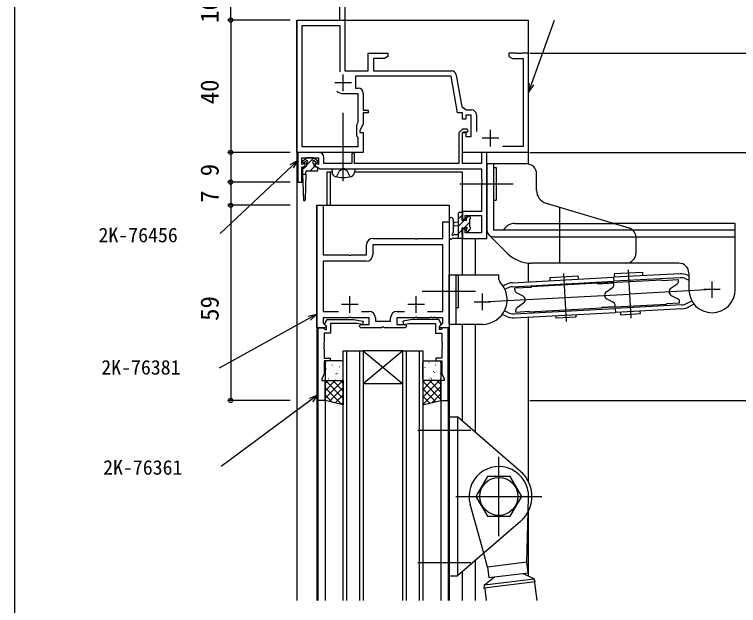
# Model space of a CAD drawing. Units: millimetres, scale not verified. Extents: x -437 to 438, y -344 to 341.
# Drawn here: x -436.7 to -218, y 69.3 to 248 of the extents above; entities that cross this region are included whole.
import ezdxf
from ezdxf.enums import TextEntityAlignment as Align

# ---------------------------------------------------------------- set-up
doc = ezdxf.new("R2010")
doc.units = ezdxf.units.MM
doc.header["$LTSCALE"] = 2
for name, color, linetype in [('0-2_YKK_11', 7, 'Continuous'), ('0-3_YKK_12', 2, 'Continuous'), ('0-4_YKK_13', 4, 'Continuous'), ('0-6_YKK_D', 6, 'Continuous'), ('0-7_YKK_ZWAK', 7, 'Continuous')]:
    doc.layers.add(name, color=color, linetype=linetype)
doc.styles.add('ＭＳ ゴシック', font='')
doc.styles.get('ＭＳ ゴシック').set_extended_font_data('MS Gothic')

msp = doc.modelspace()

# ---------------------------------------------------------------- linework, layer by layer
at = {"layer": '0-2_YKK_11'}
for p, q in [((-337.377, 224.8), (-337.377, 229.8)), ((-334.877, 227.3), (-339.877, 227.3)), ((-297.147, 217.63), (-297.147, 212.6)), ((-292.877, 208.1), (-292.877, 213.1)), ((-290.377, 210.6), (-295.377, 210.6)), ((-335.377, 157.8), (-335.377, 162.8)), ((-315.377, 157.8), (-315.377, 162.8)), ((-332.877, 160.3), (-337.877, 160.3)), ((-312.877, 160.3), (-317.877, 160.3)), ((-331.915, 158.23), (-329.647, 158.23)), ((-321.107, 158.23), (-318.839, 158.23))]:
    msp.add_line(p, q, dxfattribs=at)
for points in [[(-331.377, 224.23), (-331.377, 219.1), (-329.877, 219.1), (-329.877, 218.3), (-331.377, 218.3), (-331.377, 214.945), (-332.377, 212.8), (-332.377, 212.3), (-331.377, 212.3), (-331.377, 206.3), (-351.377, 206.3), (-351.377, 246.3), (-338.377, 246.3), (-338.377, 256.3), (-336.877, 256.3), (-336.877, 230.93), (-329.877, 230.93), (-329.877, 236.3), (-323.877, 236.3), (-323.877, 235.3), (-324.968, 234.67), (-328.247, 234.67), (-328.247, 230.93), (-304.708, 230.93)], [(-337.377, 224.1), (-333.007, 224.1), (-333.007, 215.306), (-333.377, 214.512), (-333.377, 211.3), (-333.007, 210.93), (-333.007, 207.93), (-349.747, 207.93), (-349.747, 244.67), (-338.377, 244.67), (-338.377, 230.682)], [(-281.377, 206.3), (-281.377, 236.3), (-283.419, 236.3), (-283.602, 236.18), (-284.152, 236.18), (-284.335, 236.3), (-284.419, 236.3), (-284.602, 236.18), (-285.152, 236.18), (-285.335, 236.3), (-287.377, 236.3), (-287.377, 235.3), (-286.286, 234.67), (-283.007, 234.67), (-283.007, 208.1), (-289.256, 208.1)], [(-303.23, 229.69), (-301.539, 220.1), (-300.154, 219.13), (-298.647, 219.13)], [(-281.377, 206.3), (-301.377, 206.3), (-301.377, 212.3), (-300.377, 212.3), (-300.377, 211.1), (-298.777, 211.1), (-298.777, 217.5), (-300.377, 217.5), (-300.377, 216.3), (-301.377, 216.3), (-301.377, 218.3), (-302.877, 218.3), (-304.817, 229.3), (-333.677, 229.3), (-333.677, 225.73), (-332.877, 225.73)], [(-336.919, 201.3), (-295.607, 201.3), (-295.607, 198.258), (-295.487, 198.075), (-295.487, 197.525), (-295.607, 197.342), (-295.607, 197.258), (-295.487, 197.075), (-295.487, 196.525), (-295.607, 196.342), (-295.607, 188.4), (-301.377, 188.4), (-301.377, 186.1), (-300.577, 186.1), (-300.577, 187.2), (-295.607, 187.2), (-295.607, 181.93), (-300.577, 181.93), (-300.577, 183.1), (-301.377, 183.1), (-301.377, 180.3), (-293.977, 180.3), (-293.977, 206.3), (-295.607, 206.3), (-295.607, 202.93), (-301.377, 202.93), (-301.377, 212.2), (-301.077, 212.5), (-299.804, 212.5), (-299.665, 212.719), (-299.936, 213.3), (-301.408, 213.3), (-302.477, 212.231), (-302.477, 202.93), (-333.977, 202.93), (-333.977, 206.1), (-334.777, 206.1), (-334.777, 202.93), (-343.247, 202.93), (-343.247, 204.8)], [(-344.747, 206.3), (-351.077, 206.3), (-351.077, 197.3), (-349.877, 197.3), (-349.877, 201.8), (-348.877, 202.164), (-348.877, 202.964), (-349.877, 202.6), (-349.877, 204.67), (-344.877, 204.67), (-344.877, 202.6), (-345.877, 202.964), (-345.877, 202.164), (-345.074, 201.872), (-344.877, 201.595), (-344.577, 201.3), (-337.835, 201.3), (-337.652, 201.42), (-337.102, 201.42), (-336.919, 201.3)], [(-345.377, 153.3), (-345.377, 190.3), (-343.447, 190.3), (-343.447, 175.3), (-335.835, 175.3), (-335.652, 175.18), (-335.102, 175.18), (-334.919, 175.3), (-330.377, 175.3), (-330.377, 178.3)], [(-328.377, 180.3), (-315.835, 180.3), (-315.652, 180.18), (-315.102, 180.18), (-314.919, 180.3), (-307.307, 180.3), (-307.307, 185.3), (-305.377, 185.3), (-305.377, 153.3), (-308.178, 153.3), (-308.331, 153.67), (-307.307, 154.694), (-307.307, 156.3), (-309.419, 156.3), (-309.602, 156.42), (-310.152, 156.42), (-310.335, 156.3), (-310.419, 156.3), (-310.602, 156.42), (-311.152, 156.42), (-311.335, 156.3), (-314.919, 156.3), (-315.102, 156.42), (-315.652, 156.42), (-315.835, 156.3), (-321.177, 156.3), (-321.177, 154.3), (-318.677, 154.3), (-318.177, 153.8), (-318.677, 153.3), (-324.919, 153.3), (-325.102, 153.42), (-325.652, 153.42), (-325.835, 153.3), (-332.077, 153.3), (-332.577, 153.8), (-332.077, 154.3), (-329.577, 154.3), (-329.577, 156.3), (-334.919, 156.3)], [(-311.915, 158.23), (-307.307, 158.23), (-307.307, 178.37), (-328.447, 178.37), (-328.447, 175.37)], [(-330.447, 173.37), (-343.447, 173.37), (-343.447, 158.23), (-338.839, 158.23)], [(-334.919, 156.3), (-335.102, 156.42), (-335.652, 156.42), (-335.835, 156.3), (-343.447, 156.3), (-343.447, 154.694), (-342.423, 153.67), (-342.577, 153.3), (-345.377, 153.3)], [(-327.647, 156.23), (-327.647, 155.23), (-323.107, 155.23), (-323.107, 156.23)]]:
    msp.add_lwpolyline(points, dxfattribs=at)
for points in [[(-345.077, 131.3), (-345.077, 153.3), (-343.447, 153.3), (-343.147, 153), (-342.947, 152.8), (-342.477, 152.8), (-342.477, 153.75), (-342.977, 154.25), (-342.977, 154.588), (-342.277, 155.8), (-334.269, 155.8), (-331.39, 155.292), (-331.564, 154.308), (-333.222, 154.6), (-341.277, 154.6), (-341.277, 151.6), (-343.147, 151.6), (-343.147, 148.808), (-343.267, 148.625), (-343.267, 148.075), (-343.147, 147.892), (-343.147, 147.808), (-343.267, 147.625), (-343.267, 147.075), (-343.147, 146.892), (-343.147, 144.1), (-341.377, 144.1), (-341.377, 143.3), (-343.147, 143.3), (-343.147, 139.365), (-343.877, 137.8), (-343.877, 137.3), (-342.877, 137.3), (-342.877, 131.3)], [(-305.677, 131.3), (-305.677, 153.3), (-307.307, 153.3), (-307.607, 153), (-307.807, 152.8), (-308.277, 152.8), (-308.277, 153.75), (-307.777, 154.25), (-307.777, 154.588), (-308.477, 155.8), (-316.485, 155.8), (-319.364, 155.292), (-319.19, 154.308), (-317.532, 154.6), (-309.477, 154.6), (-309.477, 151.6), (-307.607, 151.6), (-307.607, 148.808), (-307.487, 148.625), (-307.487, 148.075), (-307.607, 147.892), (-307.607, 147.808), (-307.487, 147.625), (-307.487, 147.075), (-307.607, 146.892), (-307.607, 144.1), (-309.377, 144.1), (-309.377, 143.3), (-307.607, 143.3), (-307.607, 139.365), (-306.877, 137.8), (-306.877, 137.3), (-307.877, 137.3), (-307.877, 131.3)]]:
    msp.add_lwpolyline(points, close=True, dxfattribs=at)
for centre, radius, start, end in [((-304.708, 229.43), 1.5, 10, 89.99998), ((-332.877, 224.23), 1.5, 0, 89.99998), ((-337.377, 227.3), 3.2, 231.63349, 270), ((-298.647, 217.63), 1.5, 0, 89.99998), ((-344.747, 204.8), 1.5, 0, 89.99998), ((-328.377, 178.3), 2, 89.99998, 179.99996), ((-330.447, 175.37), 2, 270, 359.99998), ((-329.647, 156.23), 2, 0, 89.99998), ((-321.107, 156.23), 2, 89.99998, 179.99996)]:
    msp.add_arc(centre, radius, start, end, dxfattribs=at)
at = {"layer": '0-3_YKK_12'}
for p, q in [((-351.377, 246.3), (-351.377, 70.799)), ((-351.377, 246.3), (-281.377, 246.3)), ((-281.377, 202.739), (-281.377, 246.3)), ((-342.377, 200.3), (-342.377, 190.3)), ((-340.79, 200.3), (-342.377, 200.3)), ((-341.377, 200.3), (-341.377, 190.3)), ((-301.377, 200.3), (-333.965, 200.3)), ((-301.377, 185.8), (-301.377, 200.3)), ((-345.377, 190.3), (-345.377, 70.799)), ((-345.377, 190.3), (-305.377, 190.3)), ((-305.377, 190.3), (-305.377, 70.799)), ((-301.377, 169.3), (-301.377, 183.4)), ((-301.377, 180.3), (-297.477, 180.3)), ((-297.477, 169.3), (-297.477, 180.3)), ((-281.377, 167.154), (-281.377, 172.826)), ((-281.377, 106.659), (-281.377, 156.539)), ((-345.077, 153.3), (-345.077, 70.799)), ((-305.677, 153.3), (-305.677, 70.799)), ((-301.377, 125.005), (-301.377, 154.3)), ((-297.477, 121.639), (-297.477, 154.3)), ((-336.377, 146.3), (-336.377, 70.799)), ((-332.377, 70.799), (-332.377, 146.3)), ((-331.377, 146.3), (-331.377, 70.799)), ((-319.377, 146.3), (-331.377, 146.3)), ((-319.377, 146.3), (-331.377, 136.3)), ((-331.377, 146.3), (-319.377, 136.3)), ((-318.377, 146.3), (-318.377, 70.799)), ((-314.377, 70.799), (-314.377, 146.3)), ((-313.377, 146.3), (-313.377, 70.799)), ((-319.377, 136.3), (-331.377, 136.3)), ((-342.877, 131.483), (-342.877, 70.799)), ((-307.877, 131.443), (-307.877, 70.799)), ((-281.377, 78.179), (-281.377, 97.941)), ((-297.477, 70.799), (-297.477, 82.961)), ((-301.377, 70.799), (-301.377, 79.595))]:
    msp.add_line(p, q, dxfattribs=at)
for points in [[(-337.377, 70.799), (-337.377, 146.3), (-331.377, 146.3)], [(-319.377, 70.799), (-319.377, 146.3), (-313.377, 146.3)]]:
    msp.add_lwpolyline(points, dxfattribs=at)
at = {"layer": '0-4_YKK_13'}
for p, q in [((-337.377, 197.547), (-337.377, 218.226)), ((-349.57, 203.7), (-348.414, 204.67)), ((-349.184, 203.24), (-348.57, 203.756)), ((-348.477, 202.395), (-346.266, 204.607)), ((-346.341, 204.67), (-348.414, 204.67)), ((-345.184, 203.7), (-346.341, 204.67)), ((-345.57, 203.24), (-346.184, 203.756)), ((-349.677, 201.67), (-348.477, 202.107)), ((-349.677, 201.195), (-348.931, 201.942)), ((-349.677, 201.67), (-349.677, 199.67)), ((-348.477, 202.87), (-348.133, 203.351)), ((-348.477, 202.87), (-348.477, 202.107)), ((-347.374, 200.67), (-346.028, 202.016)), ((-346.277, 202.87), (-346.621, 203.351)), ((-346.277, 202.87), (-346.277, 202.107)), ((-345.077, 201.67), (-346.277, 202.107)), ((-345.077, 200.97), (-345.077, 201.67)), ((-340.877, 201.3), (-333.877, 201.3)), ((-340.877, 201.3), (-340.779, 200.181)), ((-333.877, 201.3), (-333.975, 200.181)), ((-293.977, 202.8), (-293.977, 182.8)), ((-281.977, 202.8), (-293.977, 202.8)), ((-291.977, 202.8), (-291.977, 182.8)), ((-291.977, 201.7), (-291.177, 201.7)), ((-291.177, 201.7), (-291.177, 191.9)), ((-349.677, 199.67), (-349.425, 191.91)), ((-349.677, 199.67), (-348.677, 199.67)), ((-348.677, 199.67), (-348.929, 191.91)), ((-348.677, 199.67), (-348.677, 200.37)), ((-348.377, 200.67), (-345.377, 200.67)), ((-278.977, 194.776), (-278.977, 199.8)), ((-302.177, 196.8), (-286.077, 196.8)), ((-291.977, 191.9), (-291.177, 191.9)), ((-276.126, 190.945), (-251.115, 183.441)), ((-302.277, 188.2), (-301.677, 188.2)), ((-271.977, 172.8), (-271.977, 189.7)), ((-305.377, 186.028), (-305.377, 180.866)), ((-304.177, 186.028), (-304.174, 182.067)), ((-302.577, 180.3), (-302.577, 187.9)), ((-302.577, 186.25), (-301.377, 187.45)), ((-301.377, 187.9), (-301.377, 187.3)), ((-300.177, 186.405), (-299.582, 187)), ((-299.877, 187), (-299.377, 187)), ((-299.277, 186), (-299.277, 183.9)), ((-299.077, 186.7), (-299.077, 186.2)), ((-302.577, 185.2), (-303.721, 185.098)), ((-302.577, 184), (-303.721, 184.102)), ((-302.577, 184.005), (-300.782, 185.8)), ((-300.937, 183.4), (-299.277, 185.06)), ((-285.513, 184.8), (-255.644, 184.8)), ((-218.977, 184.8), (-255.644, 184.8)), ((-218.977, 164.8), (-218.977, 184.8)), ((-302.577, 181.76), (-301.577, 182.76)), ((-300.177, 182.6), (-300.177, 182.939)), ((-299.774, 182.318), (-299.095, 182.997)), ((-299.165, 182.888), (-299.665, 182.388)), ((-299.077, 183.7), (-299.077, 183.1)), ((-249.973, 182.8), (-291.977, 182.8)), ((-218.977, 182.8), (-249.973, 182.8)), ((-301.677, 180.3), (-304.357, 180.3)), ((-303.757, 181.5), (-302.577, 181.5)), ((-301.792, 180.3), (-301.377, 180.715)), ((-301.377, 181.2), (-301.377, 180.6)), ((-287.734, 175.729), (-293.391, 181.386)), ((-291.977, 180.8), (-218.977, 180.8)), ((-248.977, 180.568), (-248.977, 175.8)), ((-235.977, 172.8), (-280.663, 172.8)), ((-251.33, 170.759), (-250.553, 156.18)), ((-305.377, 154.3), (-305.377, 169.3)), ((-305.377, 169.3), (-290.377, 169.3)), ((-303.377, 169.3), (-303.377, 154.3)), ((-303.377, 169.2), (-302.577, 169.2)), ((-302.577, 159.4), (-302.577, 169.2)), ((-290.377, 167.821), (-290.377, 169.3)), ((-286.272, 166.893), (-255.716, 168.522)), ((-274.992, 168.495), (-274.939, 167.497)), ((-270.801, 169.72), (-270.024, 155.141)), ((-235.647, 169.592), (-255.716, 168.522)), ((-255.716, 168.522), (-255.652, 167.323)), ((-247.033, 169.987), (-255.521, 169.534)), ((-255.521, 169.534), (-255.468, 168.535)), ((-247.033, 169.987), (-246.98, 168.988)), ((-233.377, 169.18), (-232.977, 169.005)), ((-232.977, 169.8), (-232.977, 164.8)), ((-288.485, 166.241), (-289.093, 165.894)), ((-286.208, 165.694), (-255.652, 167.323)), ((-260.627, 166.708), (-280.598, 165.643)), ((-260.627, 166.708), (-241.156, 167.746)), ((-260.627, 166.708), (-260.592, 166.559)), ((-260.592, 166.559), (-255.626, 166.824)), ((-235.583, 168.394), (-255.652, 167.324)), ((-255.597, 166.293), (-255.626, 166.824)), ((-241.156, 167.746), (-241.121, 167.598)), ((-241.121, 167.598), (-236.155, 167.863)), ((-238.407, 165.212), (-236.568, 166.448)), ((-236.126, 167.331), (-236.155, 167.863)), ((-233.858, 168.081), (-232.977, 167.695)), ((-225.977, 162.3), (-225.977, 167.3)), ((-313.577, 164.3), (-297.477, 164.3)), ((-287.89, 165.199), (-288.521, 164.839)), ((-280.617, 165.492), (-285.583, 165.227)), ((-285.555, 164.695), (-285.583, 165.227)), ((-280.598, 165.643), (-280.617, 165.492)), ((-257.878, 164.174), (-256.038, 165.409)), ((-225.977, 164.8), (-250.942, 163.469)), ((-223.477, 164.8), (-228.477, 164.8)), ((-295.377, 163.6), (-295.377, 158.6)), ((-295.377, 161.1), (-270.413, 162.431)), ((-283.061, 162.831), (-285.022, 163.864)), ((-270.413, 162.431), (-250.942, 163.469)), ((-257.764, 162.03), (-255.803, 160.997)), ((-238.293, 163.069), (-236.332, 162.036)), ((-297.877, 161.1), (-292.877, 161.1)), ((-282.947, 160.687), (-284.787, 159.452)), ((-239.758, 160.31), (-259.229, 159.272)), ((-255.242, 159.634), (-255.271, 160.166)), ((-235.147, 160.205), (-255.216, 159.135)), ((-235.771, 160.673), (-239.766, 160.46)), ((-239.758, 160.31), (-239.766, 160.46)), ((-235.771, 160.673), (-235.8, 161.204)), ((-233.464, 160.7), (-232.13, 161.462)), ((-232.869, 159.658), (-231.468, 160.458)), ((-303.377, 159.4), (-302.577, 159.4)), ((-287.497, 157.819), (-288.716, 158.353)), ((-285.771, 157.506), (-255.216, 159.135)), ((-285.707, 156.308), (-255.152, 157.937)), ((-285.2, 158.037), (-285.228, 158.569)), ((-285.2, 158.037), (-281.205, 158.25)), ((-281.197, 158.1), (-281.205, 158.25)), ((-281.197, 158.1), (-259.229, 159.272)), ((-255.242, 159.634), (-259.237, 159.421)), ((-259.229, 159.272), (-259.237, 159.421)), ((-255.216, 159.135), (-255.152, 157.937)), ((-235.083, 159.007), (-255.152, 157.937)), ((-253.655, 158.017), (-253.613, 157.218)), ((-253.613, 157.218), (-247.621, 157.538)), ((-247.621, 157.538), (-247.664, 158.336)), ((-287.978, 156.72), (-289.359, 157.324)), ((-295.377, 154.3), (-305.377, 154.3)), ((-342.877, 142.8), (-342.877, 137.8)), ((-342.683, 142.736), (-342.639, 142.76)), ((-337.877, 143.3), (-342.377, 143.3)), ((-337.377, 137.8), (-337.377, 142.8)), ((-313.377, 137.8), (-313.377, 142.8)), ((-312.877, 143.3), (-308.377, 143.3)), ((-311.505, 142.733), (-311.461, 142.757)), ((-310.965, 142.272), (-310.958, 142.279)), ((-307.877, 142.8), (-307.877, 137.8)), ((-342.491, 140.792), (-342.444, 140.88)), ((-341.249, 140.112), (-341.206, 140.136)), ((-340.658, 142.002), (-340.614, 142.026)), ((-340.344, 141.582), (-340.338, 141.59)), ((-338.582, 141.57), (-338.538, 141.594)), ((-312.939, 140.067), (-312.933, 140.074)), ((-312.657, 141.309), (-312.61, 141.398)), ((-312.148, 140.542), (-312.104, 140.566)), ((-310.071, 140.109), (-310.027, 140.133)), ((-309.48, 141.999), (-309.436, 142.023)), ((-309.179, 140.252), (-309.172, 140.259)), ((-342.319, 139.377), (-342.313, 139.385)), ((-341.892, 137.921), (-341.849, 137.945)), ((-339.601, 139.267), (-339.555, 139.355)), ((-339.225, 139.378), (-339.181, 139.402)), ((-338.558, 139.562), (-338.552, 139.57)), ((-312.739, 138.652), (-312.695, 138.676)), ((-311.12, 138.084), (-311.114, 138.092)), ((-310.714, 137.918), (-310.67, 137.942)), ((-309.767, 139.785), (-309.721, 139.873)), ((-308.046, 139.375), (-308.003, 139.399)), ((-342.877, 136.456), (-342.033, 137.3)), ((-342.877, 134.211), (-339.788, 137.3)), ((-342.877, 131.966), (-337.543, 137.3)), ((-337.377, 131.898), (-342.779, 137.3)), ((-342.377, 137.3), (-337.877, 137.3)), ((-337.377, 134.143), (-340.534, 137.3)), ((-340.5, 137.395), (-340.493, 137.402)), ((-339.816, 137.488), (-339.772, 137.512)), ((-337.377, 136.388), (-338.289, 137.3)), ((-313.377, 136.77), (-312.847, 137.3)), ((-313.377, 134.525), (-310.602, 137.3)), ((-313.377, 132.28), (-308.357, 137.3)), ((-307.877, 131.584), (-313.377, 137.084)), ((-308.377, 137.3), (-312.877, 137.3)), ((-307.877, 133.829), (-311.348, 137.3)), ((-307.877, 136.074), (-309.103, 137.3)), ((-308.638, 137.486), (-308.594, 137.509)), ((-337.784, 130.06), (-342.877, 135.153)), ((-341.607, 130.991), (-337.377, 135.221)), ((-313.377, 130.035), (-307.877, 135.535)), ((-309.454, 130.916), (-313.377, 134.839)), ((-340.751, 130.782), (-342.877, 132.908)), ((-339.801, 130.551), (-337.377, 132.976)), ((-311.26, 130.476), (-313.377, 132.594)), ((-310.507, 130.66), (-307.877, 133.29)), ((-337.996, 130.111), (-337.377, 130.731)), ((-313.065, 130.037), (-313.377, 130.349)), ((-305.377, 78.3), (-305.377, 126.3)), ((-305.377, 126.3), (-302.877, 126.3)), ((-314.877, 122.3), (-298.877, 122.3)), ((-290.377, 90.3), (-290.377, 114.3)), ((-293.841, 108.3), (-297.305, 102.3)), ((-286.913, 108.3), (-293.841, 108.3)), ((-283.449, 102.3), (-286.913, 108.3)), ((-303.377, 102.3), (-277.377, 102.3)), ((-297.305, 102.3), (-293.841, 96.3)), ((-286.913, 96.3), (-283.449, 102.3)), ((-281.492, 97.711), (-281.38, 102.068)), ((-293.841, 96.3), (-286.913, 96.3)), ((-281.887, 82.386), (-281.492, 97.711)), ((-283.843, 94.73), (-302.877, 78.3)), ((-314.877, 82.3), (-298.877, 82.3)), ((-281.887, 82.386), (-293.798, 80.924)), ((-281.497, 79.21), (-281.887, 82.386)), ((-293.798, 80.924), (-293.408, 77.748)), ((-293.408, 77.748), (-281.497, 79.21)), ((-279.691, 77.417), (-283.197, 79.001)), ((-305.377, 78.3), (-302.877, 78.3)), ((-294.726, 75.571), (-291.707, 77.956)), ((-294.726, 75.571), (-279.691, 77.417)), ((-279.394, 76.446), (-279.691, 77.417)), ((-279.394, 76.446), (-294.779, 74.557)), ((-294.779, 74.557), (-294.726, 75.571)), ((-294.5, 74.339), (-294.779, 74.557)), ((-279.612, 76.167), (-279.394, 76.446)), ((-279.612, 76.167), (-278.953, 70.799)), ((-294.066, 70.799), (-294.5, 74.339))]:
    msp.add_line(p, q, dxfattribs=at)
for points in [[(-339.427, 198.937), (-338.522, 200.752), (-337.377, 201.361)], [(-335.327, 198.937), (-336.232, 200.752), (-337.377, 201.361)], [(-301.577, 187.1), (-301.577, 185.8), (-300.177, 185.8), (-300.177, 186.7)], [(-300.638, 183.4), (-301.577, 183.4), (-301.577, 181.4)], [(-274.992, 168.495), (-266.504, 168.948), (-266.451, 167.949)], [(-267.135, 157.298), (-267.092, 156.499), (-273.084, 156.18), (-273.126, 156.978)], [(-283.843, 109.87), (-302.877, 126.3), (-302.877, 78.3)], [(-293.798, 80.924), (-294.963, 85.132), (-299.051, 99.899)]]:
    msp.add_lwpolyline(points, dxfattribs=at)
for points in [[(-337.377, 129.961), (-342.877, 131.3), (-342.877, 137.3), (-337.377, 137.3)], [(-313.377, 129.961), (-307.877, 131.3), (-307.877, 137.3), (-313.377, 137.3)]]:
    msp.add_lwpolyline(points, close=True, dxfattribs=at)
msp.add_circle((-290.377, 102.3), 5.75, dxfattribs=at)
for centre, radius, start, end in [((-349.377, 203.47), 0.3, 130.00036, 310.00107), ((-348.377, 203.526), 0.3, 324.44335, 130.00072), ((-346.377, 203.526), 0.3, 49.99928, 215.55495), ((-345.377, 203.47), 0.3, 229.99893, 49.99964), ((-281.977, 199.8), 3, 0, 90), ((-348.377, 200.37), 0.3, 90, 180), ((-345.377, 200.97), 0.3, 270, 359.99709), ((-339.484, 200.294), 1.3, 185, 254.11915), ((-337.377, 207.7), 9, 254.11915, 285.88085), ((-335.27, 200.294), 1.3, 285.88085, 355), ((-274.977, 194.776), 4, 180, 253.30076), ((-349.177, 191.918), 0.248, 181.86094, 358.13839), ((-302.277, 187.9), 0.3, 90, 180), ((-301.677, 187.9), 0.3, 0, 90), ((-304.777, 186.028), 0.6, 0.04023, 180.04023), ((-301.577, 187.3), 0.2, 270, 0), ((-299.877, 186.7), 0.3, 90, 180), ((-299.377, 186.7), 0.3, 0, 90), ((-299.277, 186.2), 0.2, 270, 0), ((-303.677, 184.6), 0.5, 95.09207, 264.90793), ((-299.277, 183.7), 0.2, 0, 90), ((-285.513, 180.8), 4, 90, 150), ((-304.277, 181.5), 0.3, 109.18976, 330), ((-304.474, 182.067), 0.3, 289.18976, 0.04023), ((-300.638, 183.7), 0.3, 270, 326.94427), ((-300.177, 183.4), 0.25, 303.05573, 146.94427), ((-299.877, 182.939), 0.3, 123.05573, 180), ((-299.877, 182.6), 0.3, 180, 315), ((-299.377, 183.1), 0.3, 315, 0), ((-291.977, 182.8), 2, 180, 270), ((-251.977, 180.568), 3, 0, 73.30076), ((-305.077, 180.866), 0.3, 180, 229.47122), ((-305.467, 180.41), 0.3, 349.47122, 49.47122), ((-304.877, 180.3), 0.3, 169.47122, 330), ((-304.357, 180), 0.3, 90, 150), ((-303.757, 181.2), 0.3, 90, 150), ((-301.677, 180.6), 0.3, 270, 0), ((-301.577, 181.2), 0.2, 0, 90), ((-280.663, 182.8), 10, 225, 270), ((-251.977, 175.8), 3, 270, 0), ((-235.977, 169.8), 3, 0, 90), ((-235.381, 164.599), 5, 66.37098, 93.05198), ((-295.377, 161.8), 7.5, 270, 45.09913), ((-289.377, 167.821), 1, 180, 225.09913), ((-286.005, 161.9), 5, 93.05198, 119.73298), ((-256.596, 166.239), 1, 303.87898, 3.05198), ((-237.125, 167.278), 1, 303.87898, 3.05198), ((-235.381, 164.599), 3.8, 66.37098, 93.05198), ((-286.005, 161.9), 3.8, 93.05198, 119.73298), ((-284.556, 164.749), 1, 183.05198, 242.22498), ((-257.181, 163.136), 1.25, 123.87898, 242.22498), ((-237.711, 164.175), 1.25, 123.87898, 242.22498), ((-225.977, 164.8), 7, 180, 0), ((-283.644, 161.725), 1.25, 303.87898, 62.22498), ((-236.798, 161.151), 1, 3.05198, 62.22498), ((-256.269, 160.113), 1, 3.05198, 62.22498), ((-235.349, 164), 3.8, 273.05198, 299.73298), ((-285.973, 161.301), 3.8, 246.37098, 273.05198), ((-284.23, 158.622), 1, 123.87898, 183.05198), ((-235.349, 164), 5, 273.05198, 299.73298), ((-285.973, 161.301), 5, 246.37098, 273.05198), ((-342.377, 142.8), 0.5, 90.01621, 180), ((-337.877, 142.8), 0.5, 0, 90), ((-312.877, 142.8), 0.5, 90, 180), ((-308.377, 142.8), 0.5, 0, 89.98379), ((-342.381, 137.796), 0.496, 179.49494, 270.50506), ((-337.877, 137.8), 0.5, 270, 360), ((-312.877, 137.8), 0.5, 180, 270), ((-308.373, 137.796), 0.496, 269.49494, 0.50506), ((-290.377, 102.3), 9, 358.52483, 195.47517), ((-290.377, 102.3), 10, 310.80028, 49.19972)]:
    msp.add_arc(centre, radius, start, end, dxfattribs=at)
at = {"layer": '0-6_YKK_D'}
for p, q in [((-371.377, 246.3), (-371.377, 256.3)), ((-353.377, 246.3), (-372.377, 246.3)), ((-353.377, 246.3), (-372.377, 246.3)), ((-371.377, 246.3), (-371.377, 206.3)), ((-281.007, 236.298), (-157.977, 236.298)), ((-353.377, 206.3), (-372.377, 206.3)), ((-353.377, 206.3), (-372.377, 206.3)), ((-371.377, 206.3), (-371.377, 197.3)), ((-281.007, 206.3), (-157.977, 206.3)), ((-281.007, 206.298), (-197.977, 206.298)), ((-281.007, 206.298), (-157.977, 206.298)), ((-353.377, 197.3), (-372.377, 197.3)), ((-353.377, 197.3), (-372.377, 197.3)), ((-371.377, 197.3), (-371.377, 190.3)), ((-353.377, 190.3), (-372.377, 190.3)), ((-353.377, 190.3), (-372.377, 190.3)), ((-371.377, 190.3), (-371.377, 131.3)), ((-353.377, 131.3), (-372.377, 131.3)), ((-281.007, 131.298), (-197.977, 131.298))]:
    msp.add_line(p, q, dxfattribs=at)
for points in [[(-281.377, 224.52), (-280.512, 226.918), (-273.521, 246.3)], [(-279.869, 226.687), (-281.377, 224.52), (-281.155, 227.15)], [(-351.077, 203.892), (-352.932, 202.142), (-374.526, 181.774)], [(-353.401, 202.64), (-351.077, 203.892), (-352.463, 201.645)], [(-345.377, 157.419), (-347.606, 156.181), (-374.849, 141.053)], [(-347.938, 156.779), (-345.377, 157.419), (-347.275, 155.584)], [(-345.077, 132.969), (-347.125, 131.45), (-374.283, 111.298)], [(-347.532, 131.998), (-345.077, 132.969), (-346.718, 130.901)]]:
    msp.add_lwpolyline(points, dxfattribs=at)
for centre in [(-371.377, 246.3), (-371.377, 246.3), (-371.377, 206.3), (-371.377, 206.3), (-371.377, 197.3), (-371.377, 197.3), (-371.377, 190.3), (-371.377, 190.3), (-371.377, 131.3)]:
    msp.add_circle(centre, 0.637, dxfattribs=at)
at = {"layer": '0-7_YKK_ZWAK'}
msp.add_line((-436.7, 306.3), (-436.7, -343.7), dxfattribs=at)

# ---------------------------------------------------------------- texts
at = {"layer": '0-6_YKK_D', "style": 'ＭＳ ゴシック'}
for s, p in [('10', (-373.377, 245.462)), ('40', (-373.377, 220.845)), ('9', (-373.377, 199.073)), ('7', (-373.377, 191.051)), ('59', (-373.377, 155.367))]:
    msp.add_text(s, height=5.499, rotation=90, dxfattribs=at).set_placement(p, align=Align.BOTTOM_LEFT)
for s, p in [('2K-76456', (-411.31, 177.8)), ('2K-76381', (-410.474, 137.798)), ('2K-76361', (-409.908, 107.538))]:
    msp.add_text(s, height=4.399, dxfattribs=at).set_placement(p, align=Align.BOTTOM_LEFT)

doc.saveas('drawing.dxf')
